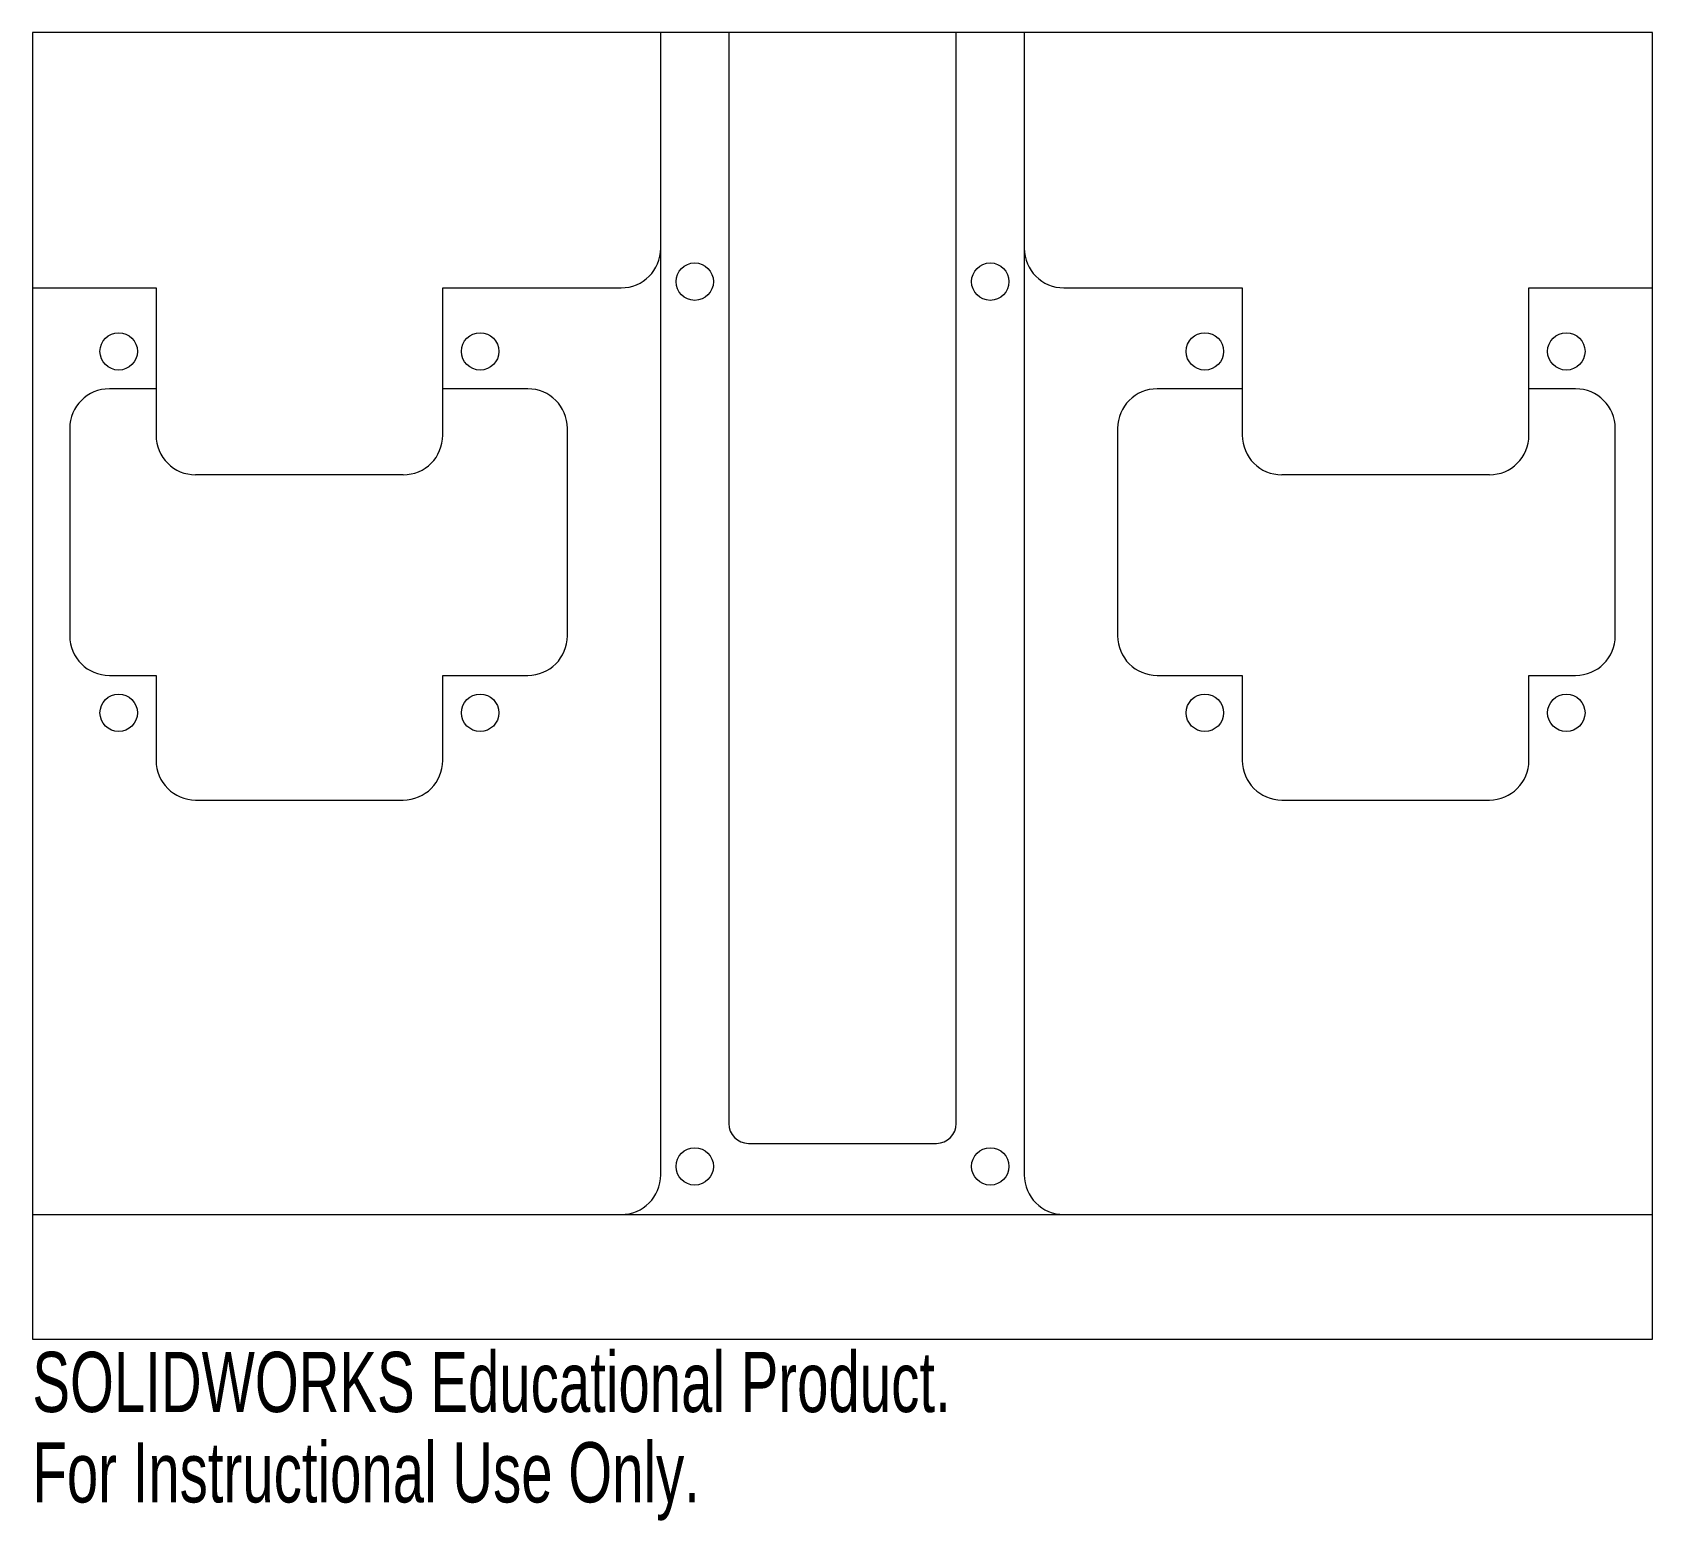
# Model space of a CAD drawing. Header units: inches. Extents: x 0 to 5.12, y -4.7 to 0.
import ezdxf

# ---------------------------------------------------------------- set-up
doc = ezdxf.new("R2010")
doc.units = ezdxf.units.IN
doc.header["$MEASUREMENT"] = 0
doc.styles.add('SLDTEXTSTYLE0', font='TXT', dxfattribs={"width": 0.7})

msp = doc.modelspace()

# ---------------------------------------------------------------- linework, layer by layer
at = {"color": 7, "linetype": 'Continuous', "lineweight": 15}
for p, q in [((0, 0), (0, -4.1283)), ((5.1181, 0), (0, 0)), ((1.9848, -3.6096), (1.9848, 0)), ((2.1998, 0), (2.1998, -3.4473)), ((2.9183, -3.4473), (2.9183, 0)), ((3.1333, 0), (3.1333, -3.6096)), ((5.1181, -4.1283), (5.1181, 0)), ((0, -0.8071), (0.3907, -0.8071)), ((0.3907, -0.8071), (0.3907, -1.2726)), ((1.2963, -1.2726), (1.2963, -0.8071)), ((1.2963, -0.8071), (1.8598, -0.8071)), ((3.2583, -0.8071), (3.8219, -0.8071)), ((3.8219, -0.8071), (3.8219, -1.2726)), ((4.7274, -1.2726), (4.7274, -0.8071)), ((4.7274, -0.8071), (5.1181, -0.8071)), ((0.3907, -1.126), (0.2431, -1.126)), ((1.565, -1.126), (1.2963, -1.126)), ((3.8219, -1.126), (3.5531, -1.126)), ((4.875, -1.126), (4.7274, -1.126)), ((0.1181, -1.251), (0.1181, -1.9065)), ((1.69, -1.9065), (1.69, -1.251)), ((3.4281, -1.251), (3.4281, -1.9065)), ((5, -1.9065), (5, -1.251)), ((1.1713, -1.3976), (0.5157, -1.3976)), ((4.6024, -1.3976), (3.9469, -1.3976)), ((0.2431, -2.0315), (0.3907, -2.0315)), ((0.3907, -2.0315), (0.3907, -2.3002)), ((1.2963, -2.0315), (1.565, -2.0315)), ((1.2963, -2.3002), (1.2963, -2.0315)), ((3.5531, -2.0315), (3.8219, -2.0315)), ((3.8219, -2.0315), (3.8219, -2.3002)), ((4.7274, -2.3002), (4.7274, -2.0315)), ((4.7274, -2.0315), (4.875, -2.0315)), ((0.5157, -2.4252), (1.1713, -2.4252)), ((3.9469, -2.4252), (4.6024, -2.4252)), ((2.2623, -3.5098), (2.8558, -3.5098)), ((0, -3.7346), (5.1181, -3.7346)), ((0, -4.1283), (5.1181, -4.1283))]:
    msp.add_line(p, q, dxfattribs=at)
for centre in [(2.0923, -0.7874), (3.0258, -0.7874), (0.2726, -1.0079), (1.4144, -1.0079), (3.7037, -1.0079), (4.8455, -1.0079), (0.2726, -2.1496), (1.4144, -2.1496), (3.7037, -2.1496), (4.8455, -2.1496), (2.0923, -3.5827), (3.0258, -3.5827)]:
    msp.add_circle(centre, 0.0591, dxfattribs=at)
for centre, radius, start, end in [((1.8598, -0.6821), 0.125, 270, 0), ((3.2583, -0.6821), 0.125, 180, 270), ((0.2431, -1.251), 0.125, 90, 180), ((1.565, -1.251), 0.125, 0, 90), ((3.5531, -1.251), 0.125, 90, 180), ((4.875, -1.251), 0.125, 0, 90), ((0.5157, -1.2726), 0.125, 180, 270), ((1.1713, -1.2726), 0.125, 270, 0), ((3.9469, -1.2726), 0.125, 180, 270), ((4.6024, -1.2726), 0.125, 270, 0), ((0.2431, -1.9065), 0.125, 180, 270), ((1.565, -1.9065), 0.125, 270, 0), ((3.5531, -1.9065), 0.125, 180, 270), ((4.875, -1.9065), 0.125, 270, 0), ((0.5157, -2.3002), 0.125, 180, 270), ((1.1713, -2.3002), 0.125, 270, 0), ((3.9469, -2.3002), 0.125, 180, 270), ((4.6024, -2.3002), 0.125, 270, 0), ((2.2623, -3.4473), 0.0625, 180, 270), ((2.8558, -3.4473), 0.0625, 270, 0), ((1.8598, -3.6096), 0.125, 270, 0), ((3.2583, -3.6096), 0.125, 180, 270)]:
    msp.add_arc(centre, radius, start, end, dxfattribs=at)

# ---------------------------------------------------------------- texts
at = {"color": 7, "linetype": 'Continuous', "char_height": 0.1903, "attachment_point": 1, "style": 'SLDTEXTSTYLE0'}
for s, insert in [('SOLIDWORKS Educational Product.', (0, -4.1685)), ('For Instructional Use Only.', (0, -4.4539))]:
    msp.add_mtext(s, dxfattribs=dict(at, insert=insert))

doc.saveas('drawing.dxf')
